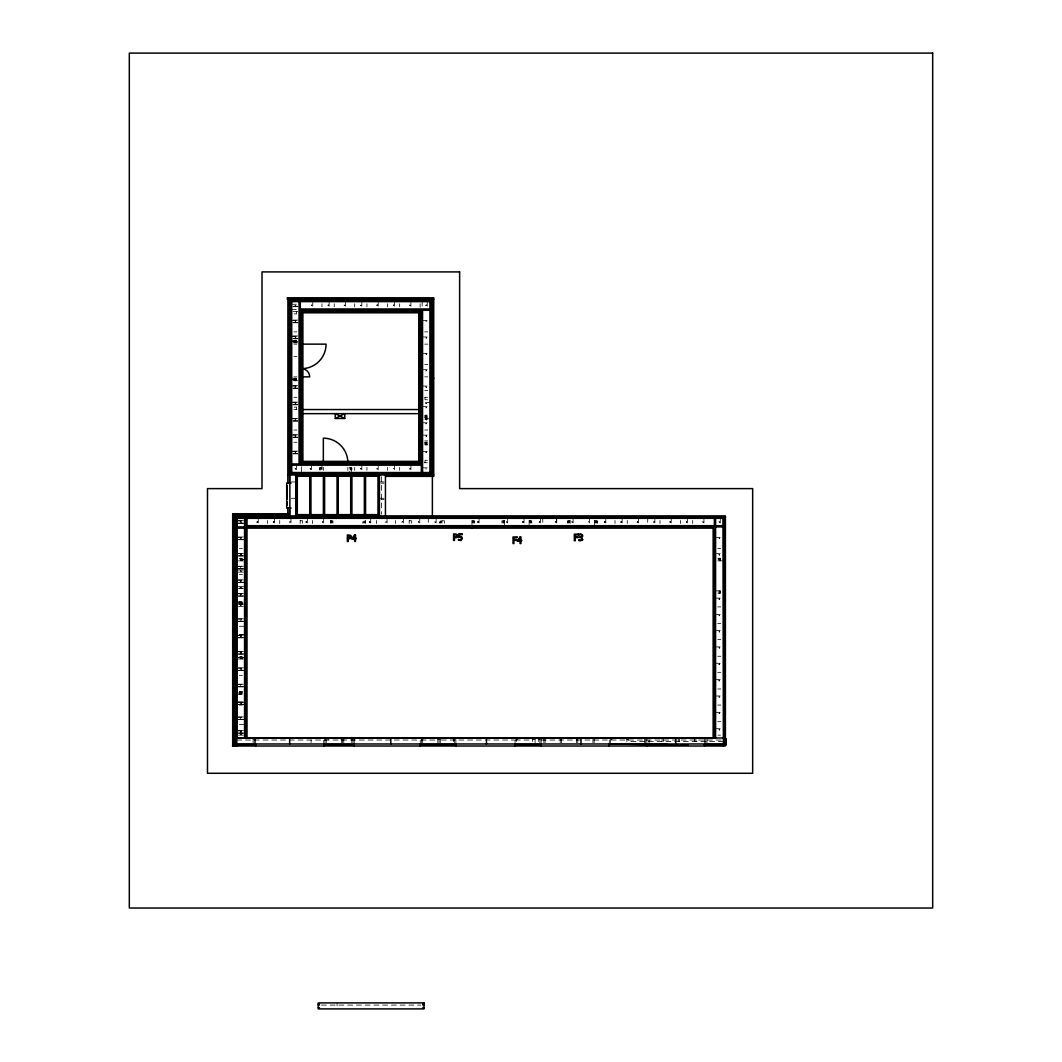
<?xml version="1.0" encoding="UTF-8"?>
<svg xmlns="http://www.w3.org/2000/svg" width="1062" height="1062" viewBox="0 0 1062 1062"><rect width="100%" height="100%" fill="white"/><g stroke="black" fill="none" stroke-linecap="round" stroke-linejoin="round"><path stroke-width="0.75" stroke-dasharray="5 3.75" d="M241.207 522.292L240.716 521.654M240.53 538.155L241.313 538.261L240.676 538.713M240.676 567.241L240.676 567.958M240.53 581.02L241.326 581.233L240.53 581.432M240.57 595.065L241.034 594.468M240.716 620.5L241.207 619.85M240.716 636.138L241.034 636.895L241.034 636.098M240.53 636.696L241.207 636.204M240.716 653.21L240.928 652.44L241.034 653.249M241.167 652.559L241.008 653.236M241.207 669.498L241.034 668.808M241.008 669.591L240.716 668.848M240.676 685.202L240.676 685.919M241.233 703.681C241.021 703.031 240.291 703.442 241.167 703.19M240.676 717.912L240.676 718.629M240.53 731.705L241.087 732.262L241.034 731.519M257.336 521.615L256.885 522.212L257.628 522.159M273.2 522.159L273.983 522.159L273.465 521.615M295.794 305.498L295.103 305.59M295.794 321.335L295.103 321.72M295.767 337.517L295.103 337.623M295.847 337.331L295.103 337.039M295.608 403.786L295.794 403.228M295.103 420.074L295.794 419.994M295.794 436.349L295.01 436.27L295.648 435.792M290.045 521.615L289.74 522.398L290.045 521.654M295.156 452.213L295.847 452.492L295.103 452.784M295.196 468.541L295.608 469.245L295.196 468.501M311.856 304.953L311.75 305.75L311.644 304.9M310.768 468.647L310.409 469.298L310.21 468.501M305.909 522.119L306.414 521.615M310.821 468.939L310.064 468.687M328.211 304.9L328.105 305.75L328.211 304.953M322.768 521.615L322.662 522.464L322.768 521.654M344.061 305.325L344.752 305.63L344.566 304.9M360.416 305.325L361.213 305.166L360.483 305.524M361.226 468.939L360.469 468.647M377.275 304.9L377.169 305.75L377.063 304.9M369.284 522.159L370.067 522.159L369.549 521.615M369.284 522.119L369.988 522.278L369.576 521.654M376.784 468.979L377.581 468.939L376.891 468.568M393.418 304.953L393.63 305.737L393.418 304.9M385.625 522.026L386.422 521.88L385.692 522.238M393.883 468.647L393.179 468.647M410.105 305.644L409.666 304.953L410.171 305.59M401.994 522.119L402.498 521.615M410.29 468.9L409.481 468.873L410.29 468.846M425.849 305.444L426.632 305.444L426.141 304.9M425.849 305.405L426.552 305.564L426.127 304.953M426.327 337.61L426.061 338.38L426.579 337.716M426.035 354.004L426.526 354.655M425.849 370.824L426.579 370.426M425.849 386.966L426.526 387.364M418.64 521.654L418.853 522.451L418.64 521.615M425.849 423.911L426.579 423.512M426.074 436.495L426.393 435.752L426.393 436.535M426.366 436.535L426.035 435.792M426.579 452.213L425.849 452.624M426.035 468.501L426.035 469.205M435.407 522.278L434.73 521.827L435.5 522.092M477.635 522.159L478.431 522.159L477.9 521.615M477.635 522.119L478.338 522.278L477.927 521.654M507.052 522.092L506.255 521.92L507.052 522.159M522.61 522.159L523.407 522.159L522.876 521.615M522.597 522.026L523.314 522.278L522.902 521.654M539.469 521.654L539.257 522.451L539.469 521.615M555.612 521.654L555.824 522.451L555.612 521.615M571.967 521.654L572.179 522.451L571.967 521.615M588.826 522.119L588.321 521.615M604.384 522.159L605.181 522.159L604.676 521.615M604.397 522.119L605.181 522.119L604.583 521.694M621.243 521.615L620.792 522.212L621.535 522.159M637.107 522.159L637.89 522.159L637.373 521.615M637.107 522.119L637.797 522.278L637.386 521.654M653.953 521.615L653.847 522.464L653.953 521.654M669.817 522.119L670.308 521.615M686.663 521.615L686.556 522.464L686.663 521.654M703.23 522.278L702.553 521.827L703.323 522.092M719.067 521.694L719.478 522.398L719.173 521.615M719.399 538.753L719.067 538.009L719.664 538.567M719.611 554.43L718.868 554.736L719.611 555.001M719.678 554.802L719.027 554.43L719.399 555.107M719.425 598.756L719.279 599.552L719.107 598.795M719.107 615.854L719.558 615.217M719.107 647.594L719.425 648.338L719.425 647.554M719.611 680.941L718.868 680.649L719.611 680.37M719.611 713.08L718.868 713.385L719.611 713.651M719.611 730.006L718.974 729.448L719.558 730.006M257.641 522.092L256.898 522.238L257.336 521.654M295.156 305.59L295.767 305.484M295.674 403.122L295.05 403.653L295.754 403.228M295.767 419.968L295.156 420.074M295.794 435.938L295.156 435.858M377.382 305.697L376.97 304.94L377.461 305.63M360.416 468.9L361.173 468.647M426.579 321.149L425.849 321.547M402.286 521.615L402.1 522.292M426.605 354.549L426.074 354.018M426.074 371.076L426.327 370.319M426.605 387.258L425.889 386.966M426.34 452.107L426.074 452.85M621.535 522.092L620.805 522.238L621.243 521.654M719.386 598.756L719.386 599.539L718.908 598.968M719.027 647.661L719.611 647.714M718.908 680.649L719.624 680.861L719.107 680.304M719.359 712.96L719.399 713.757M295.794 386.873L295.05 387.298L295.608 386.727M240.53 595.065L241.22 594.627M273.2 522.119L273.877 521.721M306.666 522.185L305.936 521.827L306.692 522.119M240.53 732.116L241.207 731.625M670.6 522.119L669.896 521.734L670.494 522.292M718.921 664.507L719.478 663.949L719.425 664.693M718.908 696.831L719.731 697.004L719.067 697.362M295.05 387.298L295.674 386.767L295.156 387.364M295.475 403.029L295.701 403.706M240.49 652.745L241.286 652.825M425.889 407.383L426.685 407.476L426.074 407.941M719.664 615.376L718.961 615.708M719.611 631.293L719.425 631.983M719.399 664.693L719.386 663.909L719.107 664.653M241.207 554.43L240.477 554.736L241.207 555.001M425.875 423.619L426.645 423.778M718.974 631.319L719.717 631.478L719.107 631.943M295.475 321.043L295.209 321.799M240.968 554.311L241.008 555.107M719.399 631.97L719.359 631.186M241.087 703.841L241.233 703.044M240.676 521.654L241.008 522.398M291.307 304.276L299.484 304.276M292.939 306.321L299.484 306.321M292.939 306.666L299.484 306.666M291.307 309.387L297.851 309.387M292.939 311.431L297.851 311.431M292.939 320.074L299.484 320.074M291.307 320.419L299.484 320.419M422.158 320.419L430.336 320.419M292.939 322.463L299.484 322.463M292.939 322.795L299.484 322.795M293.869 331.875L296.935 331.875M424.707 331.875L427.774 331.875M292.939 335.964L299.484 335.964M291.307 336.309L299.484 336.309M422.158 336.986L430.336 336.986M292.939 338.353L299.484 338.353M292.939 338.685L299.484 338.685M294.174 340.331L296.63 340.185L296.63 342.774M291.307 340.729L297.851 340.729M291.307 341.42L297.851 341.42M292.939 341.552L299.484 341.552M292.939 342.774L299.484 342.774M293.869 344.141L296.935 344.141M424.707 344.141L427.774 344.141M422.158 353.341L430.336 353.341M293.869 356.407L296.935 356.407M424.707 364.585L427.774 364.585M422.158 369.695L430.336 369.695M293.869 376.851L296.935 376.851M424.707 376.851L427.774 376.851M291.307 378.218L297.851 378.218M291.307 379.439L297.851 379.439L292.939 379.585M292.939 380.262L297.851 380.262M294.174 380.674L296.63 380.807L296.63 378.218M292.939 385.718L299.484 385.718M291.307 386.05L299.484 386.05M422.158 386.05L430.336 386.05M292.939 388.095L299.484 388.095M292.939 388.44L299.484 388.44M424.707 390.484L427.774 390.484M293.869 397.321L296.935 397.321M424.707 397.294L427.774 397.294M427.468 399.75L425.012 399.75L425.012 397.294M292.939 402.073L299.484 402.073M291.307 402.405L299.484 402.405M425.424 402.405L430.336 402.405M292.939 404.449L299.484 404.449M292.939 404.795L299.484 404.795M422.158 406.56L430.336 406.56M293.869 409.56L296.935 409.56M425.012 415.282L427.468 415.149M425.012 416.516L427.468 416.516M424.707 417.738L427.774 417.738M292.939 418.428L299.484 418.428M291.307 418.76L299.484 418.76M425.424 418.76L430.336 418.76M424.707 419.105L427.774 419.105M292.939 420.804L299.484 420.804M292.939 421.149L299.484 421.149M422.158 422.782L430.336 422.782M293.869 430.03L296.935 430.03M424.707 430.004L427.774 430.004M292.939 434.783L299.484 434.783M291.307 435.115L299.484 435.115M422.158 435.115L430.336 435.115M292.939 437.159L299.484 437.159M292.939 437.504L299.484 437.504M424.707 440.916L427.774 440.916M293.869 442.27L296.935 442.27M424.707 442.27L427.774 442.27M425.012 443.504L427.468 443.504M425.012 444.726L427.468 444.726M427.468 444.859L425.012 444.859L425.012 442.27M292.939 451.138L299.484 451.138M291.307 451.469L299.484 451.469M422.158 451.469L430.336 451.469M292.939 453.514L299.484 453.514M292.939 453.859L299.484 453.859M427.468 460.271L425.012 460.271L425.012 462.713M424.203 462.713L427.468 462.713M321.972 467.625L319.383 467.625L319.383 470.081M422.158 467.824L430.336 467.824M319.383 468.846L321.972 468.846M349.239 468.846L351.827 468.846M291.36 481.936L295.86 481.936M379.439 481.936L384.112 481.936M380.939 483.157L384.112 483.157M291.36 498.29L295.86 498.29M379.439 498.29L384.112 498.29M380.939 499.512L384.112 499.512M238.432 520.645L244.964 520.645M300.174 520.778L302.617 520.778L302.617 523.234M330.295 520.778L332.884 520.778L332.884 523.234M365.315 520.778L365.315 523.234L365.447 520.778L362.859 520.778L362.859 523.234M409.202 520.778L411.658 520.778L411.658 523.234M471.9 520.778L474.488 520.778L474.488 523.234M504.609 520.778L502.021 520.778L502.021 523.234M529.141 520.778L531.73 520.778L531.73 523.234M570.028 520.778L567.44 520.778L567.44 523.234M594.561 520.778L597.149 520.778L597.149 523.234M236.786 520.991L244.964 520.991M330.295 522.013L332.884 522.013M362.859 522.013L365.447 522.013M439.323 522.013L441.911 522.013M471.9 522.013L474.488 522.013M502.021 522.013L504.609 522.013M529.141 522.013L531.73 522.013M567.44 522.013L570.028 522.013M594.561 522.013L597.149 522.013M238.432 523.035L244.964 523.035M238.432 523.367L244.964 523.367M238.432 537L244.964 537M236.786 537.345L244.964 537.345M715.191 537.345L723.368 537.345M238.432 539.39L244.964 539.39M238.432 539.722L244.964 539.722M239.348 548.589L242.415 548.589M717.739 548.589L720.806 548.589M238.432 553.355L244.964 553.355M236.786 553.7L244.964 553.7M715.191 553.7L723.368 553.7M238.432 555.745L244.964 555.745M238.432 556.076L244.964 556.076M718.045 558.267L720.501 558.267L720.501 560.855M239.654 558.4L242.109 558.4M718.045 558.4L720.501 558.4M718.045 559.621L720.501 559.621M238.432 560.855L244.964 560.855M717.739 560.855L723.368 560.855M238.432 566.232L244.964 566.232M236.786 566.577L244.964 566.577M238.432 568.621L244.964 568.621M238.432 568.966L244.964 568.966M238.432 570.055L244.964 570.055M238.432 572.099L243.331 572.099M239.348 574.476L242.415 574.476M238.432 579.865L244.964 579.865M236.786 580.21L244.964 580.21M238.432 582.255L244.964 582.255M238.432 582.587L244.964 582.587M238.432 586.41L244.964 586.41M239.348 588.109L242.415 588.109M238.432 588.454L243.331 588.454M715.191 590.83L720.806 590.83M718.045 592.065L720.501 592.065M718.045 593.419L720.501 593.419L720.501 590.83M238.432 593.499L244.964 593.499M236.786 593.831L244.964 593.831M238.432 595.875L244.964 595.875M238.432 596.22L244.964 596.22M715.191 598.132L723.368 598.132M236.786 601.742L243.331 601.742M236.786 602.964L243.331 602.964M238.432 603.097L243.331 603.097M238.432 604.331L244.964 604.331M238.432 606.375L243.331 606.375M717.739 606.92L720.806 606.92M715.191 614.486L723.368 614.486M238.432 618.774L244.964 618.774M236.786 619.119L244.964 619.119M238.432 621.164L244.964 621.164M238.432 621.496L244.964 621.496M717.739 623.54L720.806 623.54M239.348 626.275L245.481 626.275M715.191 630.562L723.368 630.562M239.348 634.452L245.481 634.452M238.432 635.129L244.964 635.129M236.786 635.474L244.964 635.474M238.432 637.519L244.964 637.519M238.432 637.85L244.964 637.85M717.739 639.629L720.806 639.629M715.191 646.917L723.368 646.917M238.432 651.484L244.964 651.484M236.786 651.829L244.964 651.829M238.432 653.873L244.964 653.873M238.432 654.219L244.964 654.219M717.739 656.263L720.806 656.263M238.432 657.617L243.331 657.617M238.432 657.75L244.964 657.75M238.432 658.984L244.964 658.984M715.191 663.272L723.368 663.272M238.432 667.839L244.964 667.839M236.786 668.184L244.964 668.184M238.432 670.228L244.964 670.228M238.432 670.573L244.964 670.573M717.739 672.339L720.806 672.339M239.348 675.339L242.415 675.339M715.191 679.627L723.368 679.627M238.432 684.193L244.964 684.193M236.786 684.539L244.964 684.539M238.432 686.583L244.964 686.583M238.432 686.928L244.964 686.928M717.739 688.972L720.806 688.972M239.348 691.694L242.415 691.694M239.654 692.915L242.109 692.915M236.786 693.061L243.331 693.061M236.786 694.282L243.331 694.282M715.191 695.982L723.368 695.982M238.432 701.889L244.964 701.889M236.786 702.221L244.964 702.221M238.432 702.46L244.964 702.46M238.432 704.265L244.964 704.265M243.331 704.504L238.432 704.504L244.964 704.61M239.348 705.049L242.415 705.049M717.739 705.049L720.806 705.049M715.191 712.337L723.368 712.337M238.432 716.903L244.964 716.903M236.786 717.248L244.964 717.248M238.432 719.293L244.964 719.293M238.432 719.638L244.964 719.638M717.739 721.682L720.806 721.682M239.348 724.403L245.481 724.403M715.191 728.691L723.368 728.691M238.432 730.55L244.964 730.55M236.786 730.895L244.964 730.895M238.432 732.939L244.964 732.939M238.432 733.271L244.964 733.271M238.432 735.169L243.331 735.169M718.045 735.169L720.501 735.169M236.786 740.028L420.247 740.028L420.247 742.71M421.056 740.028L435.911 740.028M441.327 740.028L514.247 740.028M515.349 740.028L531.438 740.028M541.142 740.028L723.368 740.028M723.368 741.528L628.093 741.528L628.093 737.984M321.401 1005.09L420.884 1005.09M720.302 517.924L720.302 526.102M719.279 558.267L719.279 560.855M719.279 590.83L719.279 593.419M707.013 739.165L707.013 742.657M705.779 737.984L705.779 743.971M704.557 737.984L704.557 742.657M703.947 517.924L703.947 526.102M695.968 737.984L695.968 741.528M694.747 739.165L694.747 741.528M692.689 520.473L692.689 523.539M687.579 517.924L687.579 526.102M680.423 520.473L680.423 523.539M679.614 737.984L679.614 741.528M678.379 739.165L678.379 741.528M671.224 517.924L671.224 526.102M663.259 737.984L663.259 741.528M662.024 739.165L662.024 741.528M659.98 520.473L659.98 523.539M654.869 517.924L654.869 526.102M649.081 740.028L649.081 743.971M647.714 517.406L647.714 523.539M646.904 737.984L646.904 742.657M645.669 739.165L645.669 743.971M644.448 739.165L644.448 742.657M638.514 517.924L638.514 526.102M627.27 520.473L627.27 523.539M626.872 739.205L626.872 741.568M622.159 517.924L622.159 526.102M615.004 520.473L615.004 523.539M610.504 740.387L610.504 742.75M609.283 740.028L609.283 742.657M605.805 517.924L605.805 526.102M597.017 520.778L597.017 523.234M595.795 520.778L595.795 523.234M594.561 520.473L594.561 526.102M594.149 739.205L594.149 742.75M592.928 739.205L592.928 742.75M589.45 517.924L589.45 526.102M577.794 739.205L577.794 742.75M576.573 739.205L576.573 742.75M573.095 517.924L573.095 526.102M570.028 520.473L570.028 523.539M568.807 520.778L568.807 523.234M561.44 739.205L561.44 742.75M560.218 739.205L560.218 742.75M556.74 517.924L556.74 526.102M556.408 517.406L556.408 523.539M545.085 739.205L545.085 742.75M543.863 739.205L543.863 742.75M542.775 517.406L542.775 523.539M541.142 737.984L541.142 742.75M540.385 517.924L540.385 526.102M539.908 737.984L539.908 742.657M538.686 739.205L538.686 741.568M535.089 740.028L535.089 742.657M532.633 739.205L532.633 741.568M530.376 520.778L530.376 523.234M529.141 520.473L529.141 526.102M524.031 517.924L524.031 526.102M516.278 739.205L516.278 741.568M515.043 740.028L515.043 742.657M507.676 517.924L507.676 526.102M504.609 520.473L504.609 526.102M503.388 520.778L503.388 523.234M479.055 517.924L479.055 526.102M473.121 520.778L473.121 523.234M472.032 520.778L471.9 526.102M455.903 737.984L455.903 742.657M454.669 740.028L454.669 742.657M453.447 739.205L453.447 741.568M444.367 523.234L444.367 520.778L439.323 520.778L439.323 523.234M441.911 520.778L441.911 523.234M440.69 520.778L440.69 523.234M440.279 740.028L440.279 742.75M439.057 740.028L439.057 742.71M437.823 739.205L437.823 742.71M436.124 517.924L436.124 526.102M428.291 517.406L428.291 523.539M427.269 301.21L427.269 309.387M426.247 415.149L426.247 417.738M426.247 442.27L426.247 444.859M425.012 415.149L425.012 417.738M422.703 740.161L422.703 742.71M422.158 301.21L422.158 306.121M421.468 739.205L421.468 742.71M420.114 303.772L420.114 307.343M419.769 517.924L419.769 526.102M410.901 301.21L410.901 309.387M410.901 464.758L410.901 472.935M409.202 520.473L409.202 523.539M403.414 517.924L403.414 526.102M399.657 303.772L399.657 306.838M399.657 467.32L399.657 470.386M395.568 520.473L395.568 523.539M394.546 301.21L394.546 309.387M394.546 464.758L394.546 472.935M387.391 303.772L387.391 306.838M387.391 467.32L387.391 470.386M387.059 517.924L387.059 526.102M381.484 476.626L381.484 514.26M378.191 301.21L378.191 309.387M378.191 464.758L378.191 472.935M376.492 520.473L376.492 523.539M370.704 517.924L370.704 526.102M366.948 303.772L366.948 306.838M366.948 467.32L366.948 470.386M364.093 520.778L364.093 523.234M361.837 301.21L361.837 309.387M361.837 464.758L361.837 472.935M354.681 303.772L354.681 306.838M354.681 467.32L354.681 470.386M354.283 737.984L354.283 742.71M353.049 740.161L353.049 742.71M351.827 470.081L351.827 467.625L349.239 467.625L349.239 472.935M351.827 739.205L351.827 742.71M351.283 468.037L351.283 472.935M350.46 467.625L350.46 470.081M347.871 467.32L347.871 470.386M345.482 301.21L345.482 309.387M343.783 740.161L343.783 742.75M342.561 740.161L342.561 742.71M341.327 740.161L341.327 742.71M337.066 1002.9L337.066 1005.9M334.238 303.772L334.238 306.838M331.649 520.778L331.649 523.234M330.428 520.778L330.295 523.234M329.127 301.21L329.127 309.387M328.105 737.984L328.105 740.028M326.207 740.161L326.207 742.71M324.972 740.161L324.972 743.971M323.684 517.924L323.684 526.102M323.751 740.161L323.751 742.71M323.339 467.32L323.339 470.386M321.972 303.772L321.972 306.838M321.972 464.758L321.972 470.386M320.751 467.625L320.751 470.081M312.772 301.21L312.772 309.387M312.44 520.473L312.44 523.539M311.445 464.758L311.445 472.935M311.073 740.028L311.073 742.657M307.33 517.924L307.33 526.102M301.528 466.802L301.528 472.935M300.174 520.473L300.174 523.539M296.63 311.431L296.63 313.887L294.174 313.887L294.174 311.431M296.63 409.56L296.63 407.104L294.174 407.104L294.174 409.56M296.417 464.758L296.417 472.935M295.395 340.185L295.395 342.774M295.395 378.218L295.395 380.807M294.174 340.185L294.174 342.774M294.174 378.218L294.174 380.807M290.975 517.924L290.975 526.102M279.718 520.473L279.718 523.539M274.607 517.924L274.607 526.102M267.451 520.473L267.451 523.539M258.252 517.924L258.252 526.102M255.597 737.984L255.597 742.71M254.376 740.161L254.376 742.71M253.141 740.161L253.141 742.71M242.109 560.855L242.109 558.267L239.654 558.267L239.654 560.855M242.109 601.742L242.109 604.331M242.109 658.984L242.109 656.396L239.654 656.396L239.654 658.984M242.109 691.694L242.109 694.282M240.875 558.267L240.875 560.855M240.875 601.742L240.875 604.331M240.875 656.396L240.875 658.984M240.875 691.694L240.875 694.282M239.654 601.742L239.654 604.331M239.654 691.694L239.654 694.282M240.49 570.971L241.273 571.183L240.49 570.971M240.49 587.326L241.273 587.538L240.53 587.22M240.49 605.247L241.233 605.552L240.53 605.141M240.49 734.041L241.273 734.254L240.49 734.041M425.849 403.321L426.632 403.533L425.849 403.321M425.849 419.676L426.632 419.888L425.849 419.676M244.964 559.488L238.432 559.488L244.964 559.621"/><path stroke-width="1.5" d="M609.283 746.015L609.283 743.971L646.904 744.581L646.904 746.015L646.904 743.971M582.653 539.629L581.631 537.146C584.658 536.005 580.994 532.646 579.002 534.305L579.002 535.102C581.75 533.124 583.237 537.757 579.6 536.814L579.6 537.545C583.303 536.629 581.724 542.032 578.803 539.682L578.803 540.545L580.224 540.837L582.653 539.629A1.606 1.606 0 0 1 581.976 540.425M335.287 418.481L344.752 413.649L344.752 418.481L335.287 418.481L335.287 413.649L344.752 418.481M433.734 299.165L287.298 299.165L287.298 297.798L433.734 297.798L433.734 476.347L385.679 476.347M289.262 300.387L431.145 300.387M290.497 301.621L429.924 301.621M300.307 308.976L429.924 308.976M300.307 310.21L429.924 310.21M300.719 311.431L421.335 311.431M301.528 344.141L326.061 344.141A24.532 24.532 0 0 1 301.528 368.673M301.528 376.851L309.706 376.851A8.177 8.177 0 0 0 302.869 368.793M432.38 378.218L433.734 378.218M302.896 409.56L418.747 409.56M302.896 413.649L418.747 413.649M300.307 462.713L420.924 462.713M291.718 463.948L421.335 463.948M291.718 465.169L421.335 465.169M291.718 472.537L431.145 472.537M290.497 473.758L432.38 473.758M287.815 474.979L433.734 474.979M296.086 476.254L379.214 476.254M291.068 483.024L286.7 483.024L286.7 508.101L291.068 508.101M255.597 744.581L234.144 744.581L232.697 746.015L232.697 513.835L287.815 513.835M296.086 514.645L379.214 514.645M232.697 515.88L234.144 515.88M235.976 517.101L725.412 517.101M237.198 518.322L724.178 518.322M245.787 525.69L722.957 525.69M237.198 526.911L244.565 526.911M245.787 526.911L722.957 526.911M237.198 528.146L244.565 528.146M246.198 528.146L714.368 528.146M233.388 560.855L234.742 560.855M233.388 601.742L234.742 601.742M233.388 658.984L234.742 658.984M233.388 691.694L234.742 691.694M234.742 737.758L715.589 737.758L715.589 526.911M236.786 737.984L723.368 737.984M234.065 738.661L234.742 738.661M725.412 738.661L726.089 738.661L726.089 745.258L725.412 745.258L725.412 515.88L234.742 515.88L234.742 746.015M234.742 743.984L725.412 743.971M639.151 744.223L641.461 744.223M643.439 744.223L645.63 744.223M647.528 744.223L650.077 744.223M650.462 744.223L652.586 744.223M654.444 744.223L657.351 744.223M659.144 744.223L661.44 744.223M661.852 744.223L664.162 744.223M664.52 744.223L666.83 744.223M323.751 744.581L354.283 744.581M420.247 744.581L455.903 744.581M515.043 744.581L541.142 744.581M704.557 744.581L723.368 744.581M660.418 745.205L662.715 745.205M664.693 745.205L666.896 745.205M668.794 745.205L671.343 745.205M671.715 745.205L673.852 745.205M675.711 745.205L678.605 745.205M680.397 745.205L682.707 745.205M683.118 745.205L685.428 745.205M685.786 745.205L688.083 745.205M234.742 745.258L233.388 745.258L233.388 514.512L288.585 514.512L288.585 515.88M646.904 745.258L661.626 745.258M232.472 746.015L725.412 746.015M318.255 1004.134L319.489 1004.134M422.795 1004.134L424.03 1004.134M318.255 1005.09L319.489 1005.09M422.795 1005.09L424.03 1005.09M318.255 1007.679L319.489 1007.679M422.795 1007.679L424.03 1007.679M232.697 513.835L234.144 515.269L234.065 745.258M724.178 517.101L724.178 743.971M723.368 746.015L722.957 518.322M715.589 518.322L715.589 525.69M714.368 518.322L714.368 525.69M714.368 526.911L714.368 737.758M713.146 527.323L713.146 737.758M704.557 743.971L704.557 746.015M675.724 737.984L675.724 743.971M628.093 737.984L628.093 739.205M626.872 737.984L626.872 739.205M611.739 737.984L611.739 739.205M610.504 737.984L610.504 739.205M580.98 737.984L580.98 743.971M541.142 743.971L541.142 746.015M539.908 737.984L539.908 739.205M538.686 737.984L538.686 739.205M535.089 737.984L535.089 739.205M533.854 737.984L533.854 739.205M532.633 737.984L532.633 739.205M517.499 737.984L517.499 739.205M516.278 737.984L516.278 739.205M515.043 743.971L515.043 746.015M486.449 737.984L486.449 743.971M471.9 526.779L471.9 528.146M455.903 743.971L455.903 746.015M454.669 737.984L454.669 739.205M453.447 737.984L453.447 739.205M440.279 737.984L440.279 739.205M439.057 737.984L439.057 739.205M437.823 737.984L437.823 739.205M432.38 299.165L432.38 515.88M431.145 299.165L431.145 473.758M429.924 300.387L429.924 472.537M422.557 310.21L422.557 472.537M422.703 737.984L422.703 739.205M421.468 737.984L421.468 739.205M421.335 310.21L421.335 472.537M420.114 310.608L420.114 463.948M420.247 743.971L420.247 746.015M390.803 737.984L390.803 743.971M385.44 474.979L385.44 515.88M379.439 474.979L379.439 515.88M379.214 474.979L379.214 515.866M377.992 474.979L377.992 515.866M365.567 474.979L365.567 515.866M364.346 474.979L364.346 515.866M354.283 743.971L354.283 746.015M353.049 737.984L353.049 739.205M351.92 474.979L351.92 515.866M351.827 737.984L351.827 739.205M350.686 474.979L350.686 515.866M343.783 737.984L343.783 739.205M342.561 737.984L342.522 739.205M341.327 737.984L341.327 739.205M338.26 474.979L338.26 515.866M337.039 474.979L337.039 515.866M326.207 737.984L326.207 739.205M324.972 737.984L324.972 739.205M324.614 474.979L324.614 515.866M323.751 743.971L323.751 746.015M323.339 462.713L323.339 438.181A24.532 24.532 0 0 1 347.871 462.713M323.379 474.979L323.379 515.866M310.954 474.979L310.954 515.866M309.732 474.979L309.732 515.866M301.528 310.21L301.528 463.536M300.307 301.621L300.307 463.948M299.072 301.621L299.072 463.948M297.307 474.979L297.307 515.866M296.086 474.979L296.086 515.866M295.86 474.979L295.86 515.88M291.718 301.621L291.718 473.758M290.497 300.387L290.497 474.979M289.86 474.979L289.86 515.88M289.674 737.984L289.674 743.971M289.461 474.979L289.461 483.157M289.461 507.702L289.461 515.88M289.262 299.165L289.262 474.979M287.908 297.798L287.815 483.157M287.815 507.702L287.815 514.234M286.886 485.666L286.886 499.246M286.886 501.583L286.886 505.379M255.597 743.971L255.597 746.015M254.376 737.984L254.376 739.205M253.141 737.984L253.141 739.205M247.008 518.322L247.008 525.69M247.008 526.911L247.008 737.758M245.787 518.322L245.787 737.758M244.565 518.322L244.565 737.758M237.198 517.101L237.198 737.758M236.786 737.758L236.786 746.015M235.976 515.88L235.976 743.971M462.302 538.514L461.027 540.478L458.426 540.186L458.426 539.257C461.758 542.071 462.594 535.314 458.691 537.239L458.691 533.841L462.315 533.841L462.315 534.624L459.554 534.624L459.554 536.39L461.625 536.735L462.302 538.514M351.495 537.014L351.442 537.452A1.752 1.752 0 0 1 350.832 538.434L348.217 539.058L348.217 541.501L347.34 541.501L347.34 534.916L350.792 535.367L351.495 537.014M457.722 535.978L457.669 536.416A1.752 1.752 0 0 1 457.058 537.399L454.443 538.022L454.443 540.465L453.567 540.465L453.567 533.881L457.032 534.332L457.722 535.978M350.579 537.014L348.217 538.301C346.318 535.553 350.433 534.651 350.579 537.014M456.819 535.978L454.443 537.266C452.545 534.518 456.673 533.615 456.819 535.978M354.602 534.85L351.827 539.138L354.615 539.138L354.615 541.461L355.505 541.461L355.505 539.138L356.447 538.394L355.505 538.394L355.505 534.85L354.602 534.85M354.628 536.217L352.916 538.394L354.628 538.394L354.628 536.217M520.035 536.96L517.26 541.248L520.048 541.248L520.048 543.558L520.938 543.558L520.938 541.248L521.88 540.505L520.938 540.505L520.938 536.96L520.035 536.96M520.061 538.315L518.349 540.505L520.061 540.505L520.061 538.315M932.688 53.1L129.312 53.1L129.312 908.023L932.688 908.023L932.688 53.1M459.634 271.912L262.009 271.912L262.009 488.613L207.488 488.613L207.488 773.282L752.666 773.282L752.666 488.613L459.634 488.613L459.634 271.912M418.747 312.799L302.896 312.799L302.896 461.359L418.747 461.359L418.747 312.799M578.272 534.159L574.33 534.159L574.33 540.744L575.206 540.744L575.206 537.571L578.14 537.571L578.14 536.788L575.206 536.788L575.206 534.929L578.272 534.929L578.272 534.159M516.968 536.974L513.026 536.974L513.026 543.558L513.902 543.558L513.902 540.385L516.849 540.385L516.849 539.615L513.902 539.615L513.902 537.757L516.968 537.757L516.968 536.974M424.03 1002.9L318.255 1002.9L318.255 1008.9L424.03 1008.9L424.03 1002.9"/></g></svg>
